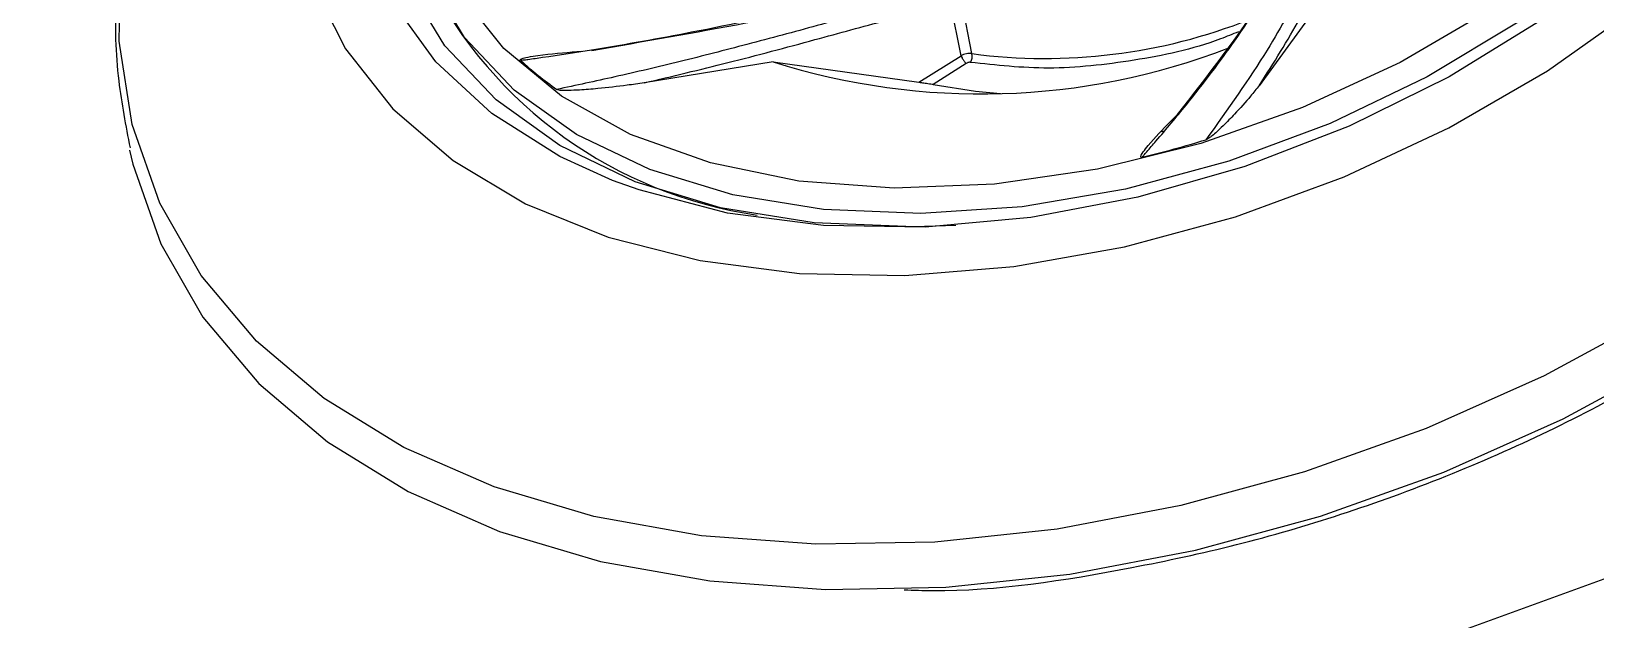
# Model space of a CAD drawing. Header units: inches. Extents: x 2 to 86, y -22 to 129.
# Drawn here: x 33.417 to 34.831, y 39.068 to 39.6 of the extents above; entities that cross this region are included whole.
import ezdxf

# ---------------------------------------------------------------- set-up
doc = ezdxf.new("R2010")
doc.units = ezdxf.units.IN
doc.header["$MEASUREMENT"] = 0
doc.layers.add('BDIM_CYAN', color=4, linetype='Continuous')

# ---------------------------------------------------------------- blocks, each defined once
blk = doc.blocks.new('2020 RHYTHM')
at = {"layer": 'BDIM_CYAN', "color": 3}
blk.add_line((29.3818, 36.9972), (34.9291, 39.0163), dxfattribs=at)
at = {"layer": 'BDIM_CYAN'}
for p, q in [((31.8841, 38.5926), (31.8749, 38.6391)), ((31.8939, 38.5946), (31.885, 38.64)), ((32.2007, 38.6299), (32.1537, 38.5656)), ((31.7142, 38.5872), (31.5977, 38.5681)), ((31.7142, 38.5872), (31.8461, 38.5687)), ((31.8461, 38.5687), (31.8841, 38.5926)), ((31.8889, 38.5857), (31.859, 38.5667)), ((32.0652, 38.5242), (32.0681, 38.5247))]:
    blk.add_line(p, q, dxfattribs=at)
at = {"layer": 'BDIM_CYAN', "flags": 128}
for points in [[(31.3437, 39.0126), (31.3082, 38.9391), (31.2855, 38.8657), (31.276, 38.7937), (31.28, 38.7245), (31.2973, 38.6591), (31.3276, 38.5988), (31.3705, 38.5447), (31.425, 38.4978), (31.4903, 38.4588), (31.5652, 38.4285), (31.6483, 38.4074), (31.7382, 38.3958), (31.8333, 38.3941), (31.9318, 38.4022), (32.032, 38.42), (32.1322, 38.4471), (32.2305, 38.4832), (32.3251, 38.5274), (32.4145, 38.5791), (32.4969, 38.6374)], [(31.5691, 38.48), (31.5215, 38.5015), (31.4598, 38.5403), (31.4092, 38.5871), (31.3705, 38.6408), (31.3447, 38.7006), (31.3321, 38.7651), (31.333, 38.8332), (31.3474, 38.9034), (31.3751, 38.9746), (31.4154, 39.0452), (31.4676, 39.1139), (31.5307, 39.1793), (31.6034, 39.2402), (31.6844, 39.2955), (31.772, 39.3439), (31.8646, 39.3846), (31.9603, 39.4168), (32.0574, 39.4399), (32.1538, 39.4534), (32.2477, 39.457), (32.3374, 39.4507), (32.421, 39.4346), (32.4969, 39.409)], [(32.5131, 38.3584), (32.4113, 38.3033), (32.3047, 38.2557), (32.1948, 38.2165), (32.083, 38.186), (31.9711, 38.1647), (31.8605, 38.153), (31.7528, 38.151), (31.6495, 38.1587), (31.5522, 38.176), (31.462, 38.2028), (31.3804, 38.2385), (31.3084, 38.2827), (31.247, 38.3347), (31.1972, 38.394), (31.1596, 38.4595), (31.1347, 38.5304), (31.123, 38.6058), (31.1245, 38.6845), (31.1376, 38.7588)], [(31.1324, 38.5073), (31.1354, 38.4945), (31.1606, 38.4226), (31.1987, 38.3562), (31.2491, 38.2962), (31.3113, 38.2435), (31.3842, 38.1987), (31.4669, 38.1625), (31.5582, 38.1355), (31.6569, 38.1179), (31.7615, 38.1101), (31.8705, 38.1122), (31.9826, 38.124), (32.096, 38.1456), (32.2092, 38.1764), (32.3205, 38.2162), (32.4285, 38.2644), (32.5317, 38.3202)], [(32.6689, 39.1856), (32.6829, 39.1398), (32.6895, 39.0759), (32.6829, 39.009), (32.6629, 38.9406), (32.6302, 38.872), (32.5853, 38.8046), (32.5291, 38.7398), (32.4629, 38.6789), (32.3878, 38.6231), (32.3056, 38.5736), (32.2178, 38.5314), (32.1262, 38.4974), (32.0328, 38.4721), (31.9393, 38.4562), (31.8477, 38.45), (31.7599, 38.4536), (31.6777, 38.4669), (31.6027, 38.4897), (31.5364, 38.5215), (31.4802, 38.5616), (31.4353, 38.6092), (31.4026, 38.6634), (31.3966, 38.6772)], [(32.6094, 38.8818), (32.564, 38.8147), (32.5071, 38.7502), (32.44, 38.6899), (32.3642, 38.635), (32.2812, 38.5866), (32.1928, 38.5458), (32.1009, 38.5134), (32.0074, 38.4902), (31.9144, 38.4767), (31.8238, 38.473), (31.7376, 38.4794), (31.6576, 38.4957), (31.5854, 38.5215), (31.5228, 38.5562), (31.4708, 38.5992), (31.4308, 38.6495), (31.4035, 38.7061), (31.3895, 38.7676), (31.3892, 38.833), (31.4024, 38.9006), (31.429, 38.9692), (31.4422, 38.9946)], [(32.6333, 38.8428), (32.6129, 38.8144), (32.5551, 38.7472), (32.487, 38.6838), (32.41, 38.6256), (32.3255, 38.5737), (32.2351, 38.529), (32.1408, 38.4924), (32.0441, 38.4647), (31.9472, 38.4464), (31.8518, 38.4378), (31.7597, 38.4392), (31.6729, 38.4504), (31.593, 38.4713), (31.5691, 38.48)], [(31.8794, 38.4393), (31.8417, 38.438), (31.7514, 38.4416), (31.6668, 38.4553), (31.5896, 38.4788), (31.5214, 38.5114), (31.4637, 38.5527), (31.4175, 38.6017), (31.3838, 38.6575), (31.3776, 38.6717)], [(31.859, 38.5667), (31.8973, 38.5605), (31.9199, 38.5585)]]:
    blk.add_lwpolyline(points, dxfattribs=at)
at = {"layer": 'BDIM_CYAN'}
for centre, radius, start, end in [((31.7569, 38.8417), 0.3972, 206.8227, 261.7498), ((31.9602, 39.0919), 0.5017, 262.4076, 291.6224), ((31.7185, 38.8445), 0.3459, 227.7432, 234.6911), ((31.9024, 39.1802), 0.6221, 252.4001, 291.0767), ((31.8842, 38.592), 0.01, 328.017, 14.9514), ((31.8115, 39.4798), 1.007, 283.5681, 286.9753)]:
    blk.add_arc(centre, radius, start, end, dxfattribs=at)
for points, knots in [([(32.2158, 38.7199), (32.2144, 38.7144), (32.2116, 38.7038), (32.204, 38.6821), (32.1935, 38.6575), (32.179, 38.6287), (32.1534, 38.5838), (32.1252, 38.5443), (32.1055, 38.5166)], [0, 0, 0, 0, 0.134858, 0.259599, 0.404069, 0.533562, 0.672142, 1, 1, 1, 1]), ([(32.1537, 38.5656), (32.1668, 38.5863), (32.1909, 38.6243), (32.2113, 38.6678), (32.2229, 38.6991), (32.2262, 38.7126), (32.2279, 38.7192)], [0, 0, 0, 0, 0.318533, 0.584798, 0.795469, 1, 1, 1, 1]), ([(32.0477, 38.5008), (32.0483, 38.5015), (32.0497, 38.5031), (32.0539, 38.5079), (32.0671, 38.5232), (32.0959, 38.5577), (32.1365, 38.6112), (32.1712, 38.6674), (32.1833, 38.6931), (32.1889, 38.7047)], [0, 0, 0, 0, 0.007325, 0.019566, 0.058651, 0.192116, 0.441769, 0.746986, 1, 1, 1, 1]), ([(32.0811, 38.5409), (32.1053, 38.5722), (32.154, 38.6354), (32.174, 38.6751), (32.1841, 38.6951)], [0, 0, 0, 0, 0.495173, 1, 1, 1, 1]), ([(31.1239, 38.6717), (31.1227, 38.6629), (31.1184, 38.6287), (31.1203, 38.5739), (31.1289, 38.5295), (31.1328, 38.5094)], [0, 0, 0, 0, 0.160366, 0.621498, 1, 1, 1, 1]), ([(31.4859, 38.5885), (31.4867, 38.5886), (31.4889, 38.5889), (31.4955, 38.5898), (31.5165, 38.5928), (31.5653, 38.6003), (31.647, 38.6148), (31.7441, 38.6355), (31.8061, 38.6479), (31.8342, 38.6536)], [0, 0, 0, 0, 0.007325, 0.019566, 0.05865, 0.192116, 0.441769, 0.746986, 1, 1, 1, 1]), ([(31.8591, 38.6474), (31.8349, 38.6413), (31.8009, 38.6327), (31.7543, 38.6199), (31.7226, 38.6114), (31.6813, 38.6003), (31.6306, 38.5874), (31.5727, 38.5737), (31.536, 38.5659), (31.5185, 38.5622)], [0, 0, 0, 0, 0.229238, 0.322198, 0.414546, 0.50635, 0.67863, 0.847274, 1, 1, 1, 1]), ([(31.5503, 38.5974), (31.5971, 38.6056), (31.6916, 38.6221), (31.7817, 38.6403), (31.8272, 38.6495)], [0, 0, 0, 0, 0.495173, 1, 1, 1, 1]), ([(31.5977, 38.5681), (31.6229, 38.5741), (31.6747, 38.5864), (31.7485, 38.6062), (31.8163, 38.6248), (31.8556, 38.6344), (31.8749, 38.6391)], [0, 0, 0, 0, 0.262316, 0.539411, 0.773759, 1, 1, 1, 1]), ([(32.1349, 38.6143), (32.1295, 38.6121), (32.099, 38.5995), (32.0402, 38.5873), (31.9629, 38.5788), (31.9159, 38.5841), (31.8927, 38.5867)], [0, 0, 0, 0, 0.066378, 0.379986, 0.693594, 1, 1, 1, 1]), ([(31.4859, 38.5885), (31.4858, 38.5885), (31.4857, 38.5886), (31.4856, 38.5889), (31.4857, 38.5891), (31.486, 38.5894), (31.4868, 38.5899), (31.4906, 38.5912), (31.506, 38.5938), (31.5236, 38.5954), (31.5383, 38.5965), (31.5411, 38.5967)], [0, 0, 0, 0, 0.006388, 0.012838, 0.018678, 0.02506, 0.035973, 0.070053, 0.226769, 0.84844, 1, 1, 1, 1]), ([(31.8939, 38.5946), (31.8932, 38.5946), (31.8916, 38.5948), (31.889, 38.5945), (31.8864, 38.5938), (31.8849, 38.593), (31.8841, 38.5926)], [0, 0, 0, 0, 0.245118, 0.499544, 0.75421, 1, 1, 1, 1]), ([(31.8841, 38.5926), (31.8844, 38.592), (31.8848, 38.5911), (31.8856, 38.5897), (31.8863, 38.5887), (31.887, 38.5878), (31.8879, 38.5867), (31.8885, 38.5861), (31.8889, 38.5857)], [0, 0, 0, 0, 0.250263, 0.382232, 0.514843, 0.645287, 0.771015, 1, 1, 1, 1]), ([(31.8927, 38.5867), (31.8924, 38.5867), (31.8918, 38.5868), (31.8908, 38.5866), (31.8898, 38.5863), (31.8892, 38.5859), (31.8889, 38.5857)], [0, 0, 0, 0, 0.244745, 0.492429, 0.744713, 1, 1, 1, 1]), ([(31.5977, 38.5681), (31.5925, 38.5674), (31.5785, 38.5654), (31.559, 38.5632), (31.5412, 38.5616), (31.5292, 38.5613), (31.5217, 38.5609), (31.5189, 38.5621), (31.5185, 38.5622)], [0, 0, 0, 0, 0.191797, 0.519052, 0.729035, 0.856173, 0.983899, 1, 1, 1, 1]), ([(31.8461, 38.5687), (31.8475, 38.5685), (31.8504, 38.5682), (31.8547, 38.5675), (31.8576, 38.567), (31.8586, 38.5668), (31.859, 38.5667)], [0, 0, 0, 0, 0.355757, 0.72292, 0.916269, 1, 1, 1, 1]), ([(32.1537, 38.5656), (32.1511, 38.5624), (32.1442, 38.5539), (32.1334, 38.5418), (32.1226, 38.5307), (32.1154, 38.5239), (32.1109, 38.52), (32.108, 38.518), (32.1064, 38.517), (32.1057, 38.5167), (32.1055, 38.5166)], [0, 0, 0, 0, 0.191793, 0.51957, 0.729701, 0.856735, 0.930021, 0.970711, 0.992633, 1, 1, 1, 1]), ([(32.0477, 38.5008), (32.0476, 38.5008), (32.0474, 38.5008), (32.047, 38.5008), (32.0468, 38.5009), (32.0466, 38.5011), (32.0466, 38.5017), (32.0477, 38.5043), (32.0554, 38.5143), (32.0673, 38.527), (32.0776, 38.5374), (32.0811, 38.5409)], [0, 0, 0, 0, 0.005501, 0.011055, 0.016084, 0.02158, 0.030977, 0.060324, 0.195274, 0.730604, 1, 1, 1, 1]), ([(31.8327, 38.1098), (31.8413, 38.1095), (31.9069, 38.1073), (32.0096, 38.1231), (32.1333, 38.1495), (32.2606, 38.1866), (32.4173, 38.2493), (32.5621, 38.3316), (32.6671, 38.4059), (32.714, 38.446), (32.7374, 38.466)], [0, 0, 0, 0, 0.028011, 0.214459, 0.311674, 0.408909, 0.60723, 0.805551, 0.902765, 1, 1, 1, 1])]:
    blk.add_open_spline(points, degree=3, knots=knots, dxfattribs=at)

msp = doc.modelspace()

# ---------------------------------------------------------------- block references
msp.add_blockref('2020 RHYTHM', (2.3733, 0.9854))

doc.saveas('drawing.dxf')
